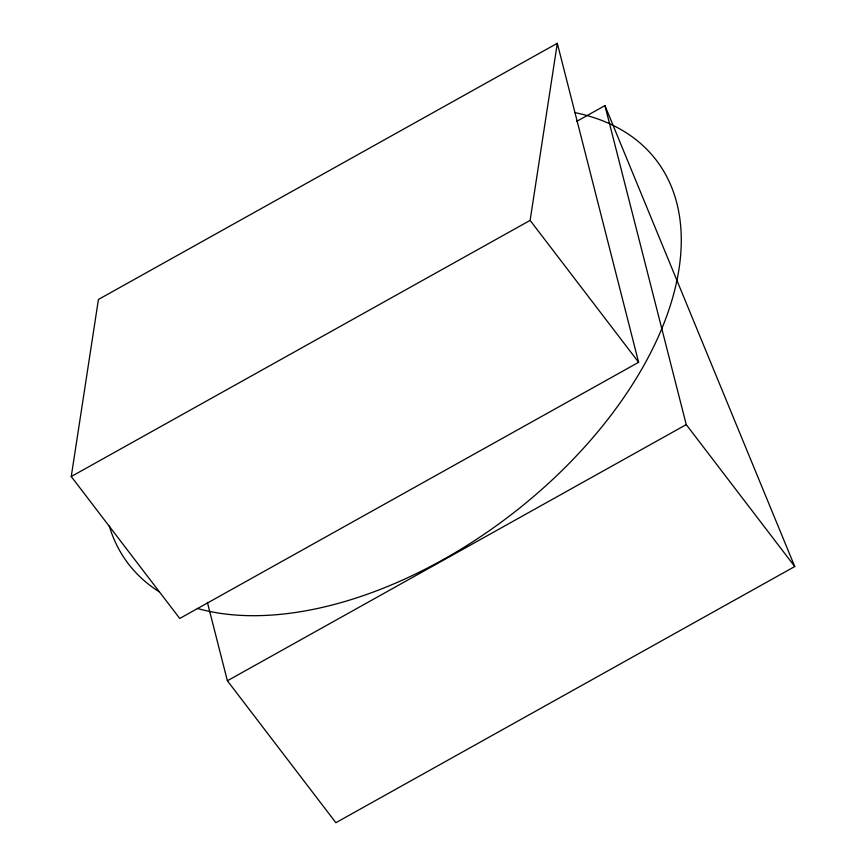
<?xml version="1.0" encoding="UTF-8"?>
<svg xmlns="http://www.w3.org/2000/svg" width="866" height="866" viewBox="0 0 866 866"><rect width="100%" height="100%" fill="white"/><g stroke="black" fill="none" stroke-linecap="round" stroke-linejoin="round"><path stroke-width="1.3" d="M71.25 476.538L98.432 299.463L557.303 43.3L638.621 362.302L179.749 618.465L71.25 476.538L530.122 220.386L557.303 43.3M576.626 121.413L604.944 105.609L794.75 566.537L335.878 822.7L227.379 680.773L207.385 602.335M227.379 680.773L686.251 424.611L604.944 105.609M530.122 220.386L638.621 362.302M686.251 424.611L794.75 566.537M574.927 112.612A332.273 193.443 -37.4 0 1 610.995 415.236A332.273 193.443 -37.4 0 1 197.329 608.441M159.485 591.954A332.273 193.443 -37.4 0 1 109.257 525.976"/></g></svg>
